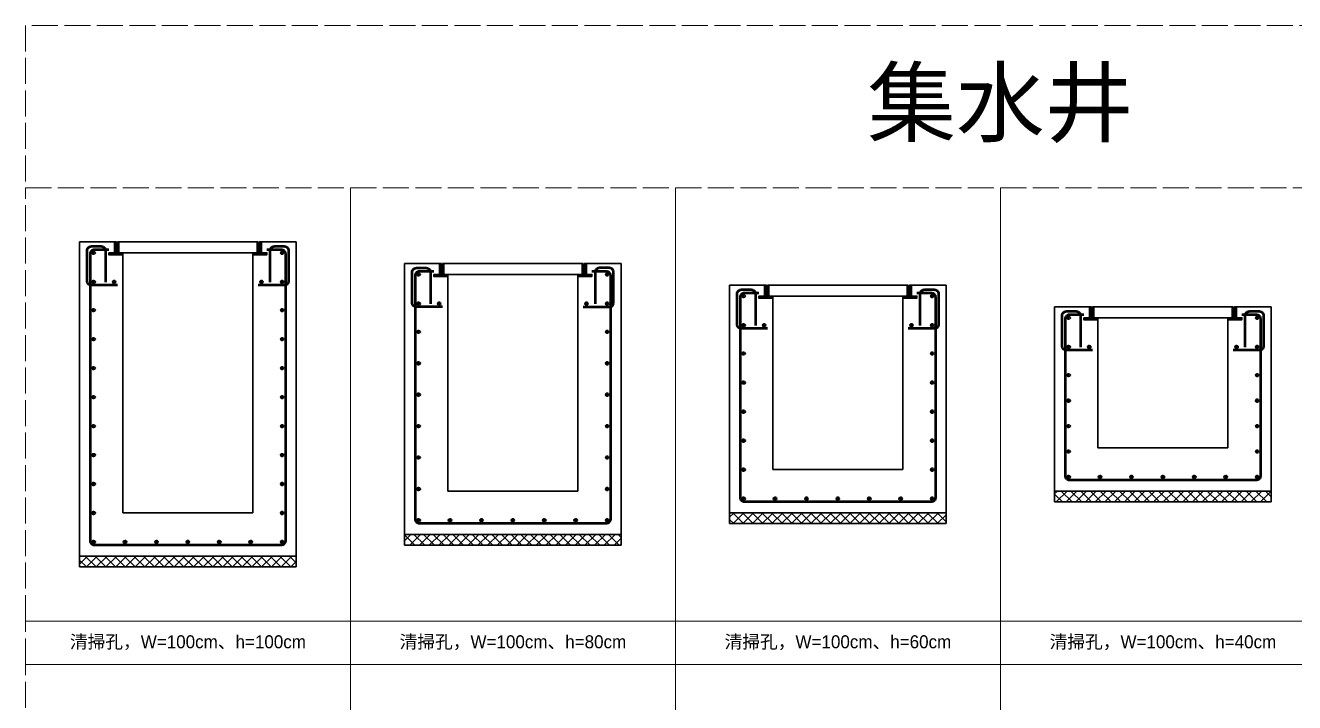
# Model space of a CAD drawing. Extents: x -7340 to 3675, y -3342 to 777.
# Drawn here: x 1250 to 1836, y -2920 to -2607 of the extents above; entities that cross this region are included whole.
import ezdxf

# ---------------------------------------------------------------- set-up
doc = ezdxf.new("R2010")
doc.units = 0
doc.header["$MEASUREMENT"] = 0
doc.linetypes.add('ACAD_ISO02W100', pattern=[15, 12, -3])
doc.layers.add('一、4.基本-隱藏', color=9, linetype='ACAD_ISO02W100', lineweight=20, plot=False)
doc.layers.add('三、3.文字-註解文字', color=2, linetype='Continuous')
for name, color, linetype, lineweight in [('二、2.繪圖-施作項目', 181, 'Continuous', 30), ('二、5.繪圖-鋼筋', 60, 'Continuous', 50), ('二、6.繪圖-其他施作項目', 35, 'Continuous', 30)]:
    doc.layers.add(name, color=color, linetype=linetype, lineweight=lineweight)
doc.styles.add('註解文字', font='MS PGothic.ttf', dxfattribs={"height": 3})
pattern_1 = [(45, (115.2368, -3310.5284), (-2.245064, 2.245064), []), (135, (115.2368, -3310.5284), (-2.245064, -2.245064), [])]

msp = doc.modelspace()

# ---------------------------------------------------------------- hatches: boundary and pattern name
at = {"layer": '二、2.繪圖-施作項目'}
h = msp.add_hatch(dxfattribs=at)
h.set_pattern_fill('ANSI37', color=256)
h.set_pattern_definition(pattern_1)
h.paths.add_polyline_path([(1725, -2822), (1725, -2827), (1825, -2827), (1825, -2822)])
h = msp.add_hatch(dxfattribs=at)
h.set_pattern_fill('ANSI37', color=256)
h.set_pattern_definition(pattern_1)
h.paths.add_polyline_path([(1675, -2832), (1575, -2832), (1575, -2837), (1675, -2837)])
h = msp.add_hatch(dxfattribs=at)
h.set_pattern_fill('ANSI37', color=256)
h.set_pattern_definition(pattern_1)
h.paths.add_polyline_path([(1525, -2847), (1525, -2842), (1425, -2842), (1425, -2847)])
h = msp.add_hatch(dxfattribs=at)
h.set_pattern_fill('ANSI37', color=256)
h.set_pattern_definition(pattern_1)
h.paths.add_polyline_path([(1375, -2857), (1375, -2852), (1275, -2852), (1275, -2857)])
at = {"layer": '二、5.繪圖-鋼筋'}
h = msp.add_hatch(color=256, dxfattribs=at)
h.dxf.hatch_style = 1
h.paths.add_polyline_path([(1282, -2712, 1), (1281, -2712, 1)])
h = msp.add_hatch(color=256, dxfattribs=at)
h.dxf.hatch_style = 1
h.paths.add_polyline_path([(1369, -2712, 1), (1368, -2712, 1)])
h = msp.add_hatch(color=256, dxfattribs=at)
h.dxf.hatch_style = 1
h.paths.add_polyline_path([(1432, -2722, 1), (1431, -2722, 1)])
h = msp.add_hatch(color=256, dxfattribs=at)
h.dxf.hatch_style = 1
h.paths.add_polyline_path([(1519, -2722, 1), (1518, -2722, 1)])
h = msp.add_hatch(color=256, dxfattribs=at)
h.dxf.hatch_style = 1
h.paths.add_polyline_path([(1282, -2725.5, 1), (1281, -2725.5, 1)])
h = msp.add_hatch(color=256, dxfattribs=at)
h.dxf.hatch_style = 1
h.paths.add_polyline_path([(1291.5, -2725.5, 1), (1290.5, -2725.5, 1)])
h = msp.add_hatch(color=256, dxfattribs=at)
h.dxf.hatch_style = 1
h.paths.add_polyline_path([(1359.5, -2725.5, 1), (1358.5, -2725.5, 1)])
h = msp.add_hatch(color=256, dxfattribs=at)
h.dxf.hatch_style = 1
h.paths.add_polyline_path([(1369, -2725.5, 1), (1368, -2725.5, 1)])
h = msp.add_hatch(color=256, dxfattribs=at)
h.dxf.hatch_style = 1
h.paths.add_polyline_path([(1432, -2735.5, 1), (1431, -2735.5, 1)])
h = msp.add_hatch(color=256, dxfattribs=at)
h.dxf.hatch_style = 1
h.paths.add_polyline_path([(1441.5, -2735.5, 1), (1440.5, -2735.5, 1)])
h = msp.add_hatch(color=256, dxfattribs=at)
h.dxf.hatch_style = 1
h.paths.add_polyline_path([(1509.5, -2735.5, 1), (1508.5, -2735.5, 1)])
h = msp.add_hatch(color=256, dxfattribs=at)
h.dxf.hatch_style = 1
h.paths.add_polyline_path([(1519, -2735.5, 1), (1518, -2735.5, 1)])
h = msp.add_hatch(color=256, dxfattribs=at)
h.dxf.hatch_style = 1
h.paths.add_polyline_path([(1582, -2732, 1), (1581, -2732, 1)])
h = msp.add_hatch(color=256, dxfattribs=at)
h.dxf.hatch_style = 1
h.paths.add_polyline_path([(1669, -2732, 1), (1668, -2732, 1)])
h = msp.add_hatch(color=256, dxfattribs=at)
h.dxf.hatch_style = 1
h.paths.add_polyline_path([(1282, -2738.5, 1), (1281, -2738.5, 1)])
h = msp.add_hatch(color=256, dxfattribs=at)
h.dxf.hatch_style = 1
h.paths.add_polyline_path([(1369, -2738.5, 1), (1368, -2738.5, 1)])
h = msp.add_hatch(color=256, dxfattribs=at)
h.dxf.hatch_style = 1
h.paths.add_polyline_path([(1582, -2745.5, 1), (1581, -2745.5, 1)])
h = msp.add_hatch(color=256, dxfattribs=at)
h.dxf.hatch_style = 1
h.paths.add_polyline_path([(1591.5, -2745.5, 1), (1590.5, -2745.5, 1)])
h = msp.add_hatch(color=256, dxfattribs=at)
h.dxf.hatch_style = 1
h.paths.add_polyline_path([(1659.5, -2745.5, 1), (1658.5, -2745.5, 1)])
h = msp.add_hatch(color=256, dxfattribs=at)
h.dxf.hatch_style = 1
h.paths.add_polyline_path([(1669, -2745.5, 1), (1668, -2745.5, 1)])
h = msp.add_hatch(color=256, dxfattribs=at)
h.dxf.hatch_style = 1
h.paths.add_polyline_path([(1732, -2742, 1), (1731, -2742, 1)])
h = msp.add_hatch(color=256, dxfattribs=at)
h.dxf.hatch_style = 1
h.paths.add_polyline_path([(1819, -2742, 1), (1818, -2742, 1)])
h = msp.add_hatch(color=256, dxfattribs=at)
h.dxf.hatch_style = 1
h.paths.add_polyline_path([(1282, -2751.875, 1), (1281, -2751.875, 1)])
h = msp.add_hatch(color=256, dxfattribs=at)
h.dxf.hatch_style = 1
h.paths.add_polyline_path([(1369, -2751.875, 1), (1368, -2751.875, 1)])
h = msp.add_hatch(color=256, dxfattribs=at)
h.dxf.hatch_style = 1
h.paths.add_polyline_path([(1432, -2748.5, 1), (1431, -2748.5, 1)])
h = msp.add_hatch(color=256, dxfattribs=at)
h.dxf.hatch_style = 1
h.paths.add_polyline_path([(1519, -2748.5, 1), (1518, -2748.5, 1)])
h = msp.add_hatch(color=256, dxfattribs=at)
h.dxf.hatch_style = 1
h.paths.add_polyline_path([(1582, -2758.5, 1), (1581, -2758.5, 1)])
h = msp.add_hatch(color=256, dxfattribs=at)
h.dxf.hatch_style = 1
h.paths.add_polyline_path([(1669, -2758.5, 1), (1668, -2758.5, 1)])
h = msp.add_hatch(color=256, dxfattribs=at)
h.dxf.hatch_style = 1
h.paths.add_polyline_path([(1732, -2755.5, 1), (1731, -2755.5, 1)])
h = msp.add_hatch(color=256, dxfattribs=at)
h.dxf.hatch_style = 1
h.paths.add_polyline_path([(1741.5, -2755.5, 1), (1740.5, -2755.5, 1)])
h = msp.add_hatch(color=256, dxfattribs=at)
h.dxf.hatch_style = 1
h.paths.add_polyline_path([(1809.5, -2755.5, 1), (1808.5, -2755.5, 1)])
h = msp.add_hatch(color=256, dxfattribs=at)
h.dxf.hatch_style = 1
h.paths.add_polyline_path([(1819, -2755.5, 1), (1818, -2755.5, 1)])
h = msp.add_hatch(color=256, dxfattribs=at)
h.dxf.hatch_style = 1
h.paths.add_polyline_path([(1282, -2765.25, 1), (1281, -2765.25, 1)])
h = msp.add_hatch(color=256, dxfattribs=at)
h.dxf.hatch_style = 1
h.paths.add_polyline_path([(1369, -2765.25, 1), (1368, -2765.25, 1)])
h = msp.add_hatch(color=256, dxfattribs=at)
h.dxf.hatch_style = 1
h.paths.add_polyline_path([(1432, -2763, 1), (1431, -2763, 1)])
h = msp.add_hatch(color=256, dxfattribs=at)
h.dxf.hatch_style = 1
h.paths.add_polyline_path([(1519, -2763, 1), (1518, -2763, 1)])
h = msp.add_hatch(color=256, dxfattribs=at)
h.dxf.hatch_style = 1
h.paths.add_polyline_path([(1732, -2768.5, 1), (1731, -2768.5, 1)])
h = msp.add_hatch(color=256, dxfattribs=at)
h.dxf.hatch_style = 1
h.paths.add_polyline_path([(1819, -2768.5, 1), (1818, -2768.5, 1)])
h = msp.add_hatch(color=256, dxfattribs=at)
h.dxf.hatch_style = 1
h.paths.add_polyline_path([(1582, -2771.9, 1), (1581, -2771.9, 1)])
h = msp.add_hatch(color=256, dxfattribs=at)
h.dxf.hatch_style = 1
h.paths.add_polyline_path([(1669, -2771.9, 1), (1668, -2771.9, 1)])
h = msp.add_hatch(color=256, dxfattribs=at)
h.dxf.hatch_style = 1
h.paths.add_polyline_path([(1282, -2778.625, 1), (1281, -2778.625, 1)])
h = msp.add_hatch(color=256, dxfattribs=at)
h.dxf.hatch_style = 1
h.paths.add_polyline_path([(1369, -2778.625, 1), (1368, -2778.625, 1)])
h = msp.add_hatch(color=256, dxfattribs=at)
h.dxf.hatch_style = 1
h.paths.add_polyline_path([(1432, -2777.5, 1), (1431, -2777.5, 1)])
h = msp.add_hatch(color=256, dxfattribs=at)
h.dxf.hatch_style = 1
h.paths.add_polyline_path([(1519, -2777.5, 1), (1518, -2777.5, 1)])
h = msp.add_hatch(color=256, dxfattribs=at)
h.dxf.hatch_style = 1
h.paths.add_polyline_path([(1732, -2780.25, 1), (1731, -2780.25, 1)])
h = msp.add_hatch(color=256, dxfattribs=at)
h.dxf.hatch_style = 1
h.paths.add_polyline_path([(1819, -2780.25, 1), (1818, -2780.25, 1)])
h = msp.add_hatch(color=256, dxfattribs=at)
h.dxf.hatch_style = 1
h.paths.add_polyline_path([(1582, -2785.3, 1), (1581, -2785.3, 1)])
h = msp.add_hatch(color=256, dxfattribs=at)
h.dxf.hatch_style = 1
h.paths.add_polyline_path([(1669, -2785.3, 1), (1668, -2785.3, 1)])
h = msp.add_hatch(color=256, dxfattribs=at)
h.dxf.hatch_style = 1
h.paths.add_polyline_path([(1282, -2792, 1), (1281, -2792, 1)])
h = msp.add_hatch(color=256, dxfattribs=at)
h.dxf.hatch_style = 1
h.paths.add_polyline_path([(1369, -2792, 1), (1368, -2792, 1)])
h = msp.add_hatch(color=256, dxfattribs=at)
h.dxf.hatch_style = 1
h.paths.add_polyline_path([(1432, -2792, 1), (1431, -2792, 1)])
h = msp.add_hatch(color=256, dxfattribs=at)
h.dxf.hatch_style = 1
h.paths.add_polyline_path([(1519, -2792, 1), (1518, -2792, 1)])
h = msp.add_hatch(color=256, dxfattribs=at)
h.dxf.hatch_style = 1
h.paths.add_polyline_path([(1732, -2792, 1), (1731, -2792, 1)])
h = msp.add_hatch(color=256, dxfattribs=at)
h.dxf.hatch_style = 1
h.paths.add_polyline_path([(1819, -2792, 1), (1818, -2792, 1)])
h = msp.add_hatch(color=256, dxfattribs=at)
h.dxf.hatch_style = 1
h.paths.add_polyline_path([(1582, -2798.7, 1), (1581, -2798.7, 1)])
h = msp.add_hatch(color=256, dxfattribs=at)
h.dxf.hatch_style = 1
h.paths.add_polyline_path([(1669, -2798.7, 1), (1668, -2798.7, 1)])
h = msp.add_hatch(color=256, dxfattribs=at)
h.dxf.hatch_style = 1
h.paths.add_polyline_path([(1282, -2805.375, 1), (1281, -2805.375, 1)])
h = msp.add_hatch(color=256, dxfattribs=at)
h.dxf.hatch_style = 1
h.paths.add_polyline_path([(1369, -2805.375, 1), (1368, -2805.375, 1)])
h = msp.add_hatch(color=256, dxfattribs=at)
h.dxf.hatch_style = 1
h.paths.add_polyline_path([(1732, -2803.75, 1), (1731, -2803.75, 1)])
h = msp.add_hatch(color=256, dxfattribs=at)
h.dxf.hatch_style = 1
h.paths.add_polyline_path([(1819, -2803.75, 1), (1818, -2803.75, 1)])
h = msp.add_hatch(color=256, dxfattribs=at)
h.dxf.hatch_style = 1
h.paths.add_polyline_path([(1432, -2806.5, 1), (1431, -2806.5, 1)])
h = msp.add_hatch(color=256, dxfattribs=at)
h.dxf.hatch_style = 1
h.paths.add_polyline_path([(1519, -2806.5, 1), (1518, -2806.5, 1)])
h = msp.add_hatch(color=256, dxfattribs=at)
h.dxf.hatch_style = 1
h.paths.add_polyline_path([(1582, -2812.1, 1), (1581, -2812.1, 1)])
h = msp.add_hatch(color=256, dxfattribs=at)
h.dxf.hatch_style = 1
h.paths.add_polyline_path([(1669, -2812.1, 1), (1668, -2812.1, 1)])
h = msp.add_hatch(color=256, dxfattribs=at)
h.dxf.hatch_style = 1
h.paths.add_polyline_path([(1732, -2815.5, 1), (1731, -2815.5, 1)])
h = msp.add_hatch(color=256, dxfattribs=at)
h.dxf.hatch_style = 1
h.paths.add_polyline_path([(1746.5, -2815.5, 1), (1745.5, -2815.5, 1)])
h = msp.add_hatch(color=256, dxfattribs=at)
h.dxf.hatch_style = 1
h.paths.add_polyline_path([(1761, -2815.5, 1), (1760, -2815.5, 1)])
h = msp.add_hatch(color=256, dxfattribs=at)
h.dxf.hatch_style = 1
h.paths.add_polyline_path([(1775.5, -2815.5, 1), (1774.5, -2815.5, 1)])
h = msp.add_hatch(color=256, dxfattribs=at)
h.dxf.hatch_style = 1
h.paths.add_polyline_path([(1790, -2815.5, 1), (1789, -2815.5, 1)])
h = msp.add_hatch(color=256, dxfattribs=at)
h.dxf.hatch_style = 1
h.paths.add_polyline_path([(1804.5, -2815.5, 1), (1803.5, -2815.5, 1)])
h = msp.add_hatch(color=256, dxfattribs=at)
h.dxf.hatch_style = 1
h.paths.add_polyline_path([(1819, -2815.5, 1), (1818, -2815.5, 1)])
h = msp.add_hatch(color=256, dxfattribs=at)
h.dxf.hatch_style = 1
h.paths.add_polyline_path([(1282, -2818.75, 1), (1281, -2818.75, 1)])
h = msp.add_hatch(color=256, dxfattribs=at)
h.dxf.hatch_style = 1
h.paths.add_polyline_path([(1369, -2818.75, 1), (1368, -2818.75, 1)])
h = msp.add_hatch(color=256, dxfattribs=at)
h.dxf.hatch_style = 1
h.paths.add_polyline_path([(1432, -2821, 1), (1431, -2821, 1)])
h = msp.add_hatch(color=256, dxfattribs=at)
h.dxf.hatch_style = 1
h.paths.add_polyline_path([(1519, -2821, 1), (1518, -2821, 1)])
h = msp.add_hatch(color=256, dxfattribs=at)
h.dxf.hatch_style = 1
h.paths.add_polyline_path([(1582, -2825.5, 1), (1581, -2825.5, 1)])
h = msp.add_hatch(color=256, dxfattribs=at)
h.dxf.hatch_style = 1
h.paths.add_polyline_path([(1596.5, -2825.5, 1), (1595.5, -2825.5, 1)])
h = msp.add_hatch(color=256, dxfattribs=at)
h.dxf.hatch_style = 1
h.paths.add_polyline_path([(1611, -2825.5, 1), (1610, -2825.5, 1)])
h = msp.add_hatch(color=256, dxfattribs=at)
h.dxf.hatch_style = 1
h.paths.add_polyline_path([(1625.5, -2825.5, 1), (1624.5, -2825.5, 1)])
h = msp.add_hatch(color=256, dxfattribs=at)
h.dxf.hatch_style = 1
h.paths.add_polyline_path([(1640, -2825.5, 1), (1639, -2825.5, 1)])
h = msp.add_hatch(color=256, dxfattribs=at)
h.dxf.hatch_style = 1
h.paths.add_polyline_path([(1654.5, -2825.5, 1), (1653.5, -2825.5, 1)])
h = msp.add_hatch(color=256, dxfattribs=at)
h.dxf.hatch_style = 1
h.paths.add_polyline_path([(1669, -2825.5, 1), (1668, -2825.5, 1)])
h = msp.add_hatch(color=256, dxfattribs=at)
h.dxf.hatch_style = 1
h.paths.add_polyline_path([(1282, -2832.125, 1), (1281, -2832.125, 1)])
h = msp.add_hatch(color=256, dxfattribs=at)
h.dxf.hatch_style = 1
h.paths.add_polyline_path([(1369, -2832.125, 1), (1368, -2832.125, 1)])
h = msp.add_hatch(color=256, dxfattribs=at)
h.dxf.hatch_style = 1
h.paths.add_polyline_path([(1432, -2835.5, 1), (1431, -2835.5, 1)])
h = msp.add_hatch(color=256, dxfattribs=at)
h.dxf.hatch_style = 1
h.paths.add_polyline_path([(1446.5, -2835.5, 1), (1445.5, -2835.5, 1)])
h = msp.add_hatch(color=256, dxfattribs=at)
h.dxf.hatch_style = 1
h.paths.add_polyline_path([(1461, -2835.5, 1), (1460, -2835.5, 1)])
h = msp.add_hatch(color=256, dxfattribs=at)
h.dxf.hatch_style = 1
h.paths.add_polyline_path([(1475.5, -2835.5, 1), (1474.5, -2835.5, 1)])
h = msp.add_hatch(color=256, dxfattribs=at)
h.dxf.hatch_style = 1
h.paths.add_polyline_path([(1490, -2835.5, 1), (1489, -2835.5, 1)])
h = msp.add_hatch(color=256, dxfattribs=at)
h.dxf.hatch_style = 1
h.paths.add_polyline_path([(1504.5, -2835.5, 1), (1503.5, -2835.5, 1)])
h = msp.add_hatch(color=256, dxfattribs=at)
h.dxf.hatch_style = 1
h.paths.add_polyline_path([(1519, -2835.5, 1), (1518, -2835.5, 1)])
h = msp.add_hatch(color=256, dxfattribs=at)
h.dxf.hatch_style = 1
h.paths.add_polyline_path([(1282, -2845.5, 1), (1281, -2845.5, 1)])
h = msp.add_hatch(color=256, dxfattribs=at)
h.dxf.hatch_style = 1
h.paths.add_polyline_path([(1296.5, -2845.5, 1), (1295.5, -2845.5, 1)])
h = msp.add_hatch(color=256, dxfattribs=at)
h.dxf.hatch_style = 1
h.paths.add_polyline_path([(1311, -2845.5, 1), (1310, -2845.5, 1)])
h = msp.add_hatch(color=256, dxfattribs=at)
h.dxf.hatch_style = 1
h.paths.add_polyline_path([(1325.5, -2845.5, 1), (1324.5, -2845.5, 1)])
h = msp.add_hatch(color=256, dxfattribs=at)
h.dxf.hatch_style = 1
h.paths.add_polyline_path([(1340, -2845.5, 1), (1339, -2845.5, 1)])
h = msp.add_hatch(color=256, dxfattribs=at)
h.dxf.hatch_style = 1
h.paths.add_polyline_path([(1354.5, -2845.5, 1), (1353.5, -2845.5, 1)])
h = msp.add_hatch(color=256, dxfattribs=at)
h.dxf.hatch_style = 1
h.paths.add_polyline_path([(1369, -2845.5, 1), (1368, -2845.5, 1)])
at = {"layer": '二、6.繪圖-其他施作項目'}
h = msp.add_hatch(dxfattribs=at)
h.set_pattern_fill('ANSI31', color=256, scale=0.1)
h.set_pattern_definition([(45, (2519.83422, -3702.46255), (-0.2245064, 0.2245064), [])])
h.paths.add_polyline_path([(1292, -2707), (1291.1, -2707), (1291.1, -2712), (1288.5, -2712), (1288.5, -2712.9), (1295, -2712.9), (1295, -2712), (1292, -2712)])
h.paths.add_polyline_path([(1358, -2712), (1355, -2712), (1355, -2712.9), (1361.5, -2712.9), (1361.5, -2712), (1358.9, -2712), (1358.9, -2707), (1358, -2707)])
h = msp.add_hatch(dxfattribs=at)
h.set_pattern_fill('ANSI31', color=256, scale=0.1)
h.set_pattern_definition([(45, (2669.83422, -3712.46255), (-0.2245064, 0.2245064), [])])
h.paths.add_polyline_path([(1442, -2717), (1441.1, -2717), (1441.1, -2722), (1438.5, -2722), (1438.5, -2722.9), (1445, -2722.9), (1445, -2722), (1442, -2722)])
h.paths.add_polyline_path([(1508, -2722), (1505, -2722), (1505, -2722.9), (1511.5, -2722.9), (1511.5, -2722), (1508.9, -2722), (1508.9, -2717), (1508, -2717)])
h = msp.add_hatch(dxfattribs=at)
h.set_pattern_fill('ANSI31', color=256, scale=0.1)
h.set_pattern_definition([(45, (2819.83422, -3722.46255), (-0.2245064, 0.2245064), [])])
h.paths.add_polyline_path([(1592, -2727), (1591.1, -2727), (1591.1, -2732), (1588.5, -2732), (1588.5, -2732.9), (1595, -2732.9), (1595, -2732), (1592, -2732)])
h.paths.add_polyline_path([(1658, -2732), (1655, -2732), (1655, -2732.9), (1661.5, -2732.9), (1661.5, -2732), (1658.9, -2732), (1658.9, -2727), (1658, -2727)])
h = msp.add_hatch(dxfattribs=at)
h.set_pattern_fill('ANSI31', color=256, scale=0.1)
h.set_pattern_definition([(45, (2969.83422, -3732.46255), (-0.2245064, 0.2245064), [])])
h.paths.add_polyline_path([(1742, -2737), (1741.1, -2737), (1741.1, -2742), (1738.5, -2742), (1738.5, -2742.9), (1745, -2742.9), (1745, -2742), (1742, -2742)])
h.paths.add_polyline_path([(1808, -2742), (1805, -2742), (1805, -2742.9), (1811.5, -2742.9), (1811.5, -2742), (1808.9, -2742), (1808.9, -2737), (1808, -2737)])

# ---------------------------------------------------------------- linework, layer by layer
at = {"layer": '一、4.基本-隱藏'}
for points in [[(1250, -2682), (2150, -2682), (2150, -2607), (1250, -2607)], [(1250, -2682), (1400, -2682), (1400, -2882), (1250, -2882)], [(1400, -2682), (1550, -2682), (1550, -2882), (1400, -2882)], [(1550, -2682), (1700, -2682), (1700, -2882), (1550, -2882)], [(1700, -2682), (1850, -2682), (1850, -2882), (1700, -2882)], [(1250, -2882), (1400, -2882), (1400, -2902), (1250, -2902)], [(1400, -2882), (1550, -2882), (1550, -2902), (1400, -2902)], [(1550, -2882), (1700, -2882), (1700, -2902), (1550, -2902)], [(1700, -2882), (1850, -2882), (1850, -2902), (1700, -2902)], [(1250, -2902), (1400, -2902), (1400, -3102), (1250, -3102)], [(1400, -2902), (1550, -2902), (1550, -3102), (1400, -3102)], [(1550, -2902), (1700, -2902), (1700, -3102), (1550, -3102)], [(1700, -2902), (1850, -2902), (1850, -3102), (1700, -3102)]]:
    msp.add_lwpolyline(points, close=True, dxfattribs=at)
at = {"layer": '二、2.繪圖-施作項目'}
for points in [[(1275, -2707), (1291.1, -2707)], [(1275, -2707), (1275, -2857)], [(1292, -2712), (1295, -2712)], [(1295, -2712), (1295, -2832)], [(1355, -2712), (1358, -2712)], [(1355, -2712), (1355, -2832)], [(1358.9, -2707), (1375, -2707)], [(1375, -2707), (1375, -2857)], [(1425, -2717), (1441.1, -2717)], [(1425, -2717), (1425, -2847)], [(1508.9, -2717), (1525, -2717)], [(1525, -2717), (1525, -2847)], [(1442, -2722), (1445, -2722)], [(1445, -2722), (1445, -2822)], [(1505, -2722), (1505, -2822)], [(1575, -2727), (1591.1, -2727)], [(1575, -2727), (1575, -2837)], [(1658.9, -2727), (1675, -2727)], [(1675, -2727), (1675, -2837)], [(1595, -2732), (1595, -2812)], [(1655, -2732), (1658, -2732)], [(1655, -2732), (1655, -2812)], [(1725, -2737), (1741.1, -2737)], [(1725, -2737), (1725, -2827)], [(1808.9, -2737), (1825, -2737)], [(1825, -2737), (1825, -2827)], [(1742, -2742), (1745, -2742)], [(1745, -2742), (1745, -2802)], [(1805, -2742), (1808, -2742)], [(1805, -2742), (1805, -2802)], [(1745, -2802), (1805, -2802)], [(1595, -2812), (1655, -2812)], [(1445, -2822), (1505, -2822)], [(1725, -2822), (1825, -2822)], [(1725, -2827), (1825, -2827)], [(1295, -2832), (1355, -2832)], [(1575, -2832), (1675, -2832)], [(1575, -2837), (1675, -2837)], [(1425, -2842), (1525, -2842)], [(1275, -2852), (1375, -2852)], [(1425, -2847), (1525, -2847)], [(1275, -2857), (1375, -2857)]]:
    msp.add_lwpolyline(points, dxfattribs=at)
at = {"layer": '二、5.繪圖-鋼筋'}
for points in [[(1292.5, -2727), (1280.5, -2727, -0.4142136), (1278.5, -2725), (1278.5, -2711, -0.4142136), (1280.5, -2709), (1285, -2709, -0.4142136), (1287, -2711), (1287, -2725.5)], [(1361.5, -2710.5), (1368, -2710.5, -0.4142136), (1370, -2712.5), (1370, -2845, -0.4142136), (1368, -2847), (1282, -2847, -0.4142136), (1280, -2845), (1280, -2712.5, -0.4142136), (1282, -2710.5), (1288.5, -2710.5)], [(1363, -2725.5), (1363, -2711, -0.4142136), (1365, -2709), (1369.5, -2709, -0.4142136), (1371.5, -2711), (1371.5, -2725, -0.4142136), (1369.5, -2727), (1357.5, -2727)], [(1442.5, -2737), (1430.5, -2737, -0.4142136), (1428.5, -2735), (1428.5, -2721, -0.4142136), (1430.5, -2719), (1435, -2719, -0.4142136), (1437, -2721), (1437, -2735.5)], [(1511.5, -2720.5), (1518, -2720.5, -0.4142136), (1520, -2722.5), (1520, -2835, -0.4142136), (1518, -2837), (1432, -2837, -0.4142136), (1430, -2835), (1430, -2722.5, -0.4142136), (1432, -2720.5), (1438.5, -2720.5)], [(1507.5, -2737), (1519.5, -2737, 0.4142136), (1521.5, -2735), (1521.5, -2721, 0.4142136), (1519.5, -2719), (1515, -2719, 0.4142136), (1513, -2721), (1513, -2735.5)], [(1592.5, -2747), (1580.5, -2747, -0.4142136), (1578.5, -2745), (1578.5, -2731, -0.4142136), (1580.5, -2729), (1585, -2729, -0.4142136), (1587, -2731), (1587, -2745.5)], [(1663, -2745.5), (1663, -2731, -0.4142136), (1665, -2729), (1669.5, -2729, -0.4142136), (1671.5, -2731), (1671.5, -2745, -0.4142136), (1669.5, -2747), (1657.5, -2747)], [(1661.5, -2730.5), (1668, -2730.5, -0.4142136), (1670, -2732.5), (1670, -2825, -0.4142136), (1668, -2827), (1582, -2827, -0.4142136), (1580, -2825), (1580, -2732.5, -0.4142136), (1582, -2730.5), (1588.5, -2730.5)], [(1742.5, -2757), (1730.5, -2757, -0.4142136), (1728.5, -2755), (1728.5, -2741, -0.4142136), (1730.5, -2739), (1735, -2739, -0.4142136), (1737, -2741), (1737, -2755.5)], [(1811.5, -2740.5), (1818, -2740.5, -0.4142136), (1820, -2742.5), (1820, -2815, -0.4142136), (1818, -2817), (1732, -2817, -0.4142136), (1730, -2815), (1730, -2742.5, -0.4142136), (1732, -2740.5), (1738.5, -2740.5)], [(1813, -2755.5), (1813, -2741, -0.4142136), (1815, -2739), (1819.5, -2739, -0.4142136), (1821.5, -2741), (1821.5, -2755, -0.4142136), (1819.5, -2757), (1807.5, -2757)]]:
    msp.add_lwpolyline(points, format="xyb", dxfattribs=at)
for centre in [(1281.5, -2712), (1368.5, -2712), (1431.5, -2722), (1518.5, -2722), (1281.5, -2725.5), (1291, -2725.5), (1359, -2725.5), (1368.5, -2725.5), (1431.5, -2735.5), (1441, -2735.5), (1509, -2735.5), (1518.5, -2735.5), (1581.5, -2732), (1668.5, -2732), (1281.5, -2738.5), (1368.5, -2738.5), (1581.5, -2745.5), (1591, -2745.5), (1659, -2745.5), (1668.5, -2745.5), (1731.5, -2742), (1818.5, -2742), (1281.5, -2751.875), (1368.5, -2751.875), (1431.5, -2748.5), (1518.5, -2748.5), (1581.5, -2758.5), (1668.5, -2758.5), (1731.5, -2755.5), (1741, -2755.5), (1809, -2755.5), (1818.5, -2755.5), (1281.5, -2765.25), (1368.5, -2765.25), (1431.5, -2763), (1518.5, -2763), (1731.5, -2768.5), (1818.5, -2768.5), (1581.5, -2771.9), (1668.5, -2771.9), (1281.5, -2778.625), (1368.5, -2778.625), (1431.5, -2777.5), (1518.5, -2777.5), (1731.5, -2780.25), (1818.5, -2780.25), (1581.5, -2785.3), (1668.5, -2785.3), (1281.5, -2792), (1368.5, -2792), (1431.5, -2792), (1518.5, -2792), (1731.5, -2792), (1818.5, -2792), (1581.5, -2798.7), (1668.5, -2798.7), (1281.5, -2805.375), (1368.5, -2805.375), (1731.5, -2803.75), (1818.5, -2803.75), (1431.5, -2806.5), (1518.5, -2806.5), (1581.5, -2812.1), (1668.5, -2812.1), (1731.5, -2815.5), (1746, -2815.5), (1760.5, -2815.5), (1775, -2815.5), (1789.5, -2815.5), (1804, -2815.5), (1818.5, -2815.5), (1281.5, -2818.75), (1368.5, -2818.75), (1431.5, -2821), (1518.5, -2821), (1581.5, -2825.5), (1596, -2825.5), (1610.5, -2825.5), (1625, -2825.5), (1639.5, -2825.5), (1654, -2825.5), (1668.5, -2825.5), (1281.5, -2832.125), (1368.5, -2832.125), (1431.5, -2835.5), (1446, -2835.5), (1460.5, -2835.5), (1475, -2835.5), (1489.5, -2835.5), (1504, -2835.5), (1518.5, -2835.5), (1281.5, -2845.5), (1296, -2845.5), (1310.5, -2845.5), (1325, -2845.5), (1339.5, -2845.5), (1354, -2845.5), (1368.5, -2845.5)]:
    msp.add_circle(centre, 0.5, dxfattribs=at)
at = {"layer": '二、6.繪圖-其他施作項目'}
for points in [[(1288.5, -2712), (1291.1, -2712), (1291.1, -2707), (1292, -2707), (1292, -2712), (1295, -2712), (1295, -2712.9), (1288.5, -2712.9)], [(1358.9, -2707), (1358, -2707), (1358, -2712), (1355, -2712), (1355, -2712.9), (1361.5, -2712.9), (1361.5, -2712), (1358.9, -2712)], [(1438.5, -2722), (1441.1, -2722), (1441.1, -2717), (1442, -2717), (1442, -2722), (1445, -2722), (1445, -2722.9), (1438.5, -2722.9)], [(1508.9, -2717), (1508, -2717), (1508, -2722), (1505, -2722), (1505, -2722.9), (1511.5, -2722.9), (1511.5, -2722), (1508.9, -2722)], [(1588.5, -2732), (1591.1, -2732), (1591.1, -2727), (1592, -2727), (1592, -2732), (1595, -2732), (1595, -2732.9), (1588.5, -2732.9)], [(1658.9, -2727), (1658, -2727), (1658, -2732), (1655, -2732), (1655, -2732.9), (1661.5, -2732.9), (1661.5, -2732), (1658.9, -2732)], [(1738.5, -2742), (1741.1, -2742), (1741.1, -2737), (1742, -2737), (1742, -2742), (1745, -2742), (1745, -2742.9), (1738.5, -2742.9)], [(1808.9, -2737), (1808, -2737), (1808, -2742), (1805, -2742), (1805, -2742.9), (1811.5, -2742.9), (1811.5, -2742), (1808.9, -2742)]]:
    msp.add_lwpolyline(points, close=True, dxfattribs=at)
for points in [[(1292.5, -2707), (1292.5, -2712)], [(1292.5, -2707), (1357.5, -2707)], [(1292.5, -2712), (1357.5, -2712)], [(1293.1, -2707), (1293.1, -2712)], [(1356.9, -2707), (1356.9, -2712)], [(1357.5, -2707), (1357.5, -2712)], [(1442.5, -2717), (1442.5, -2722)], [(1442.5, -2717), (1507.5, -2717)], [(1443.1, -2717), (1443.1, -2722)], [(1506.9, -2717), (1506.9, -2722)], [(1507.5, -2717), (1507.5, -2722)], [(1442.5, -2722), (1507.5, -2722)], [(1592.5, -2727), (1592.5, -2732)], [(1592.5, -2727), (1657.5, -2727)], [(1593.1, -2727), (1593.1, -2732)], [(1656.9, -2727), (1656.9, -2732)], [(1657.5, -2727), (1657.5, -2732)], [(1592.5, -2732), (1657.5, -2732)], [(1742.5, -2737), (1742.5, -2742)], [(1742.5, -2737), (1807.5, -2737)], [(1743.1, -2737), (1743.1, -2742)], [(1806.9, -2737), (1806.9, -2742)], [(1807.5, -2737), (1807.5, -2742)], [(1742.5, -2742), (1807.5, -2742)]]:
    msp.add_lwpolyline(points, dxfattribs=at)

# ---------------------------------------------------------------- texts
at = {"layer": '三、3.文字-註解文字', "attachment_point": 5, "style": '註解文字'}
for s, width, insert, char_height in [('集水井', 602.79326, (1700, -2644.5), 30), ('清掃孔{\\fMS PGothic|b0|i0|c128|p34;，W=100cm、h=100cm}', 115.34783, (1325, -2892), 6), ('{\\fMS PGothic|b0|i0|c128|p34;清掃孔，W=100cm、h=}8{\\fMS PGothic|b0|i0|c128|p34;0cm}', 115.34783, (1475, -2892), 6), ('{\\fMS PGothic|b0|i0|c128|p34;清掃孔，W=100cm、h=}6{\\fMS PGothic|b0|i0|c128|p34;0cm}', 115.34783, (1625, -2892), 6), ('{\\fMS PGothic|b0|i0|c128|p34;清掃孔，W=100cm、h=}4{\\fMS PGothic|b0|i0|c128|p34;0cm}', 115.34783, (1775, -2892), 6)]:
    msp.add_mtext_dynamic_manual_height_columns(s, width=width, gutter_width=15, heights=[0], dxfattribs=dict(at, insert=insert, char_height=char_height))

doc.saveas('drawing.dxf')
